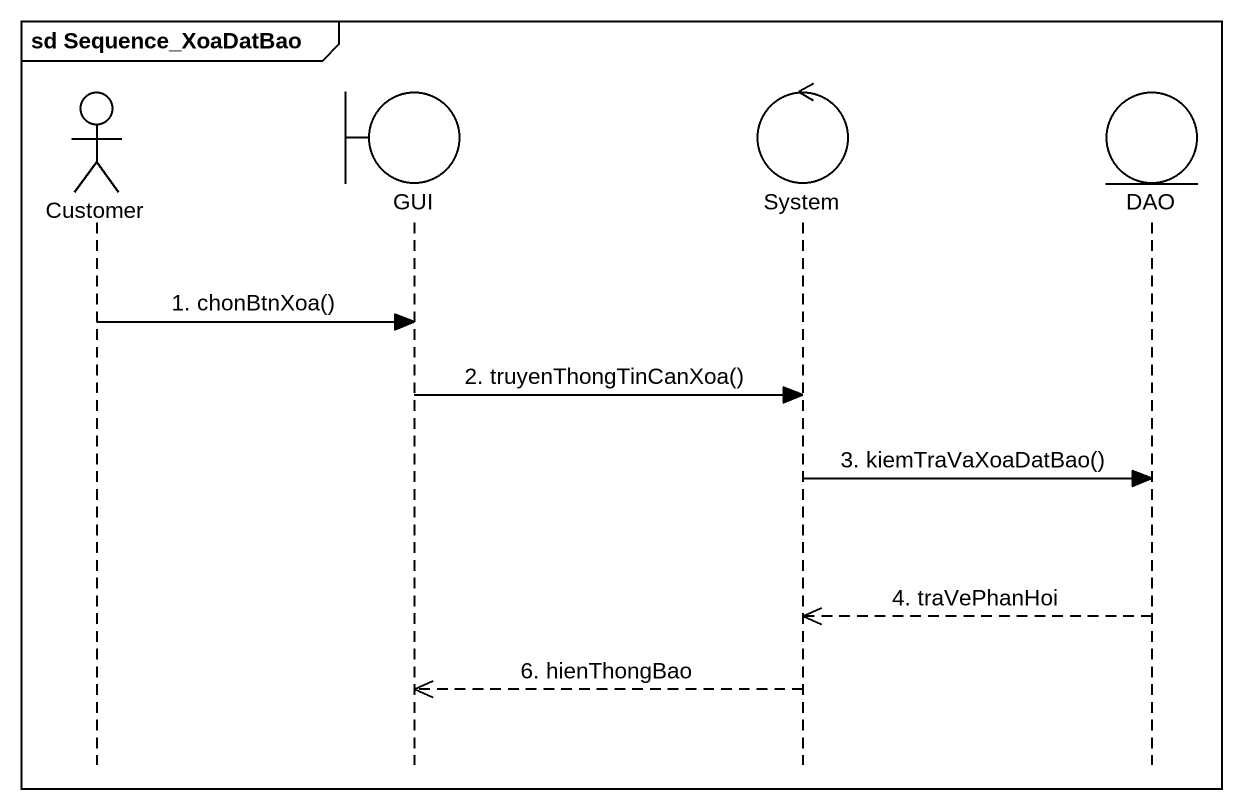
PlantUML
@startuml
mainframe sd Sequence_XoaDatBao
hide footbox
actor Customer
boundary GUI
control System
entity DAO

Customer -> GUI : 1. chonBtnXoa()
GUI -> System : 2. truyenThongTinCanXoa()
System -> DAO : 3. kiemTraVaXoaDatBao()
DAO -->> System : 4. traVePhanHoi
System -->> GUI : 6. hienThongBao
@enduml
